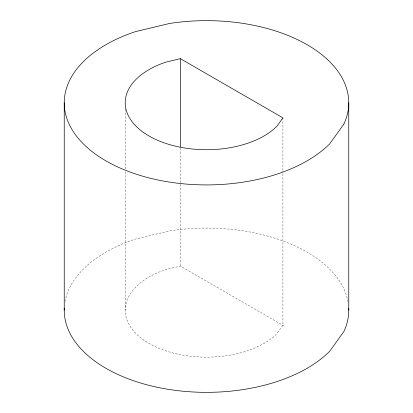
<?xml version="1.0" encoding="UTF-8"?>
<svg xmlns="http://www.w3.org/2000/svg" width="413" height="413" viewBox="0 0 413 413"><rect width="100%" height="100%" fill="white"/><g stroke="black" fill="none" stroke-linecap="round" stroke-linejoin="round"><path stroke-width="0.31" stroke-dasharray="2.06 1.55" d="M284.19 326.027L180.378 266.096L165.85 269.565A81.294 46.937 0 0 0 149.016 343.404A81.294 46.937 0 0 0 276.901 333.683L282.92 325.294L282.92 171.333M282.92 117.865L282.92 170.693M180.378 148.205L180.378 266.096M125.206 109.228L125.206 169.139M125.206 171.715L125.206 310.215M65.058 301.387A142.263 82.135 0 0 1 135.366 239.081L169.681 230.877A142.263 82.135 0 0 1 347.942 301.387"/><path stroke-width="0.62" d="M180.378 58.667L165.85 62.141A81.294 46.937 0 0 0 149.016 135.975A81.294 46.937 0 0 0 276.901 126.254L282.92 117.865L180.378 58.667L180.378 146.92M348.763 102.785L348.763 310.215M64.237 102.785L64.237 310.215M348.727 308.335A142.263 82.135 0 0 1 343.915 331.474L329.703 351.282A142.263 82.135 0 0 1 168.106 389.304A142.263 82.135 0 0 1 64.273 308.335M343.915 124.045L329.703 143.853A142.263 82.135 0 0 1 105.904 160.864A142.263 82.135 0 0 1 135.366 31.656L169.681 23.448A142.263 82.135 0 0 1 343.915 124.045"/></g></svg>
